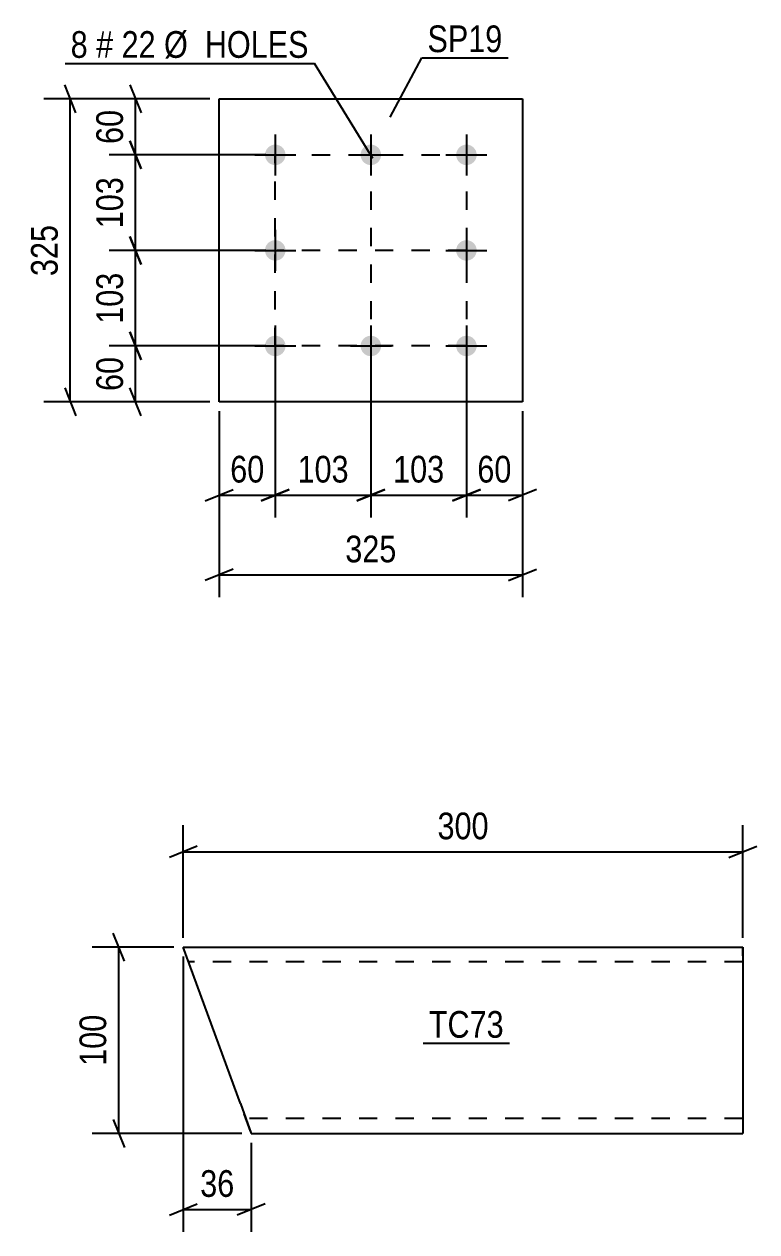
# Model space of a CAD drawing. Header units: millimetres. Extents: x 0 to 1189, y 0 to 841.
# Drawn here: x 343.9 to 422.5, y 219.9 to 349.4 of the extents above; entities that cross this region are included whole.
import ezdxf

# ---------------------------------------------------------------- set-up
doc = ezdxf.new("R2010")
doc.units = ezdxf.units.MM
doc.linetypes.add('DXK_LINE_DOT2', pattern=[3.9198, 1.9599, -1.9599])
doc.styles.add('Arial Narrow', font='ARIALN.TTF', dxfattribs={"height": 0.2})

# ---------------------------------------------------------------- blocks, each defined once
blk = doc.blocks.new('Part-761554296-30435 - 30434')
at = {"color": 2, "linetype": 'Continuous'}
for p, q in [((367.07, 233.63), (360.95, 250.43)), ((360.95, 250.43), (420.95, 250.43)), ((420.95, 250.43), (420.95, 230.43)), ((367.07, 233.63), (368.23, 230.43)), ((368.23, 230.43), (420.95, 230.43))]:
    blk.add_line(p, q, dxfattribs=at)
at = {"color": 7, "linetype": 'DXK_LINE_DOT2'}
for p, q in [((420.95, 249.49), (420.95, 250.43)), ((420.95, 248.83), (361.53, 248.83)), ((368.14, 230.68), (367.07, 233.63)), ((420.95, 232.03), (367.65, 232.03))]:
    blk.add_line(p, q, dxfattribs=at)
blk = doc.blocks.new('Bolt-761554296-25557 - 25555')
at = {"linetype": 'Continuous'}
for points in [[(370.81, 336.51, -1), (370.81, 334.31, -1)], [(381.06, 336.51, -1), (381.06, 334.31, -1)], [(391.31, 336.51, -1), (391.31, 334.31, -1)], [(370.81, 326.26, -1), (370.81, 324.06, -1)], [(391.31, 326.26, -1), (391.31, 324.06, -1)], [(370.81, 316.01, -1), (370.81, 313.81, -1)], [(381.06, 316.01, -1), (381.06, 313.81, -1)], [(391.31, 316.01, -1), (391.31, 313.81, -1)]]:
    blk.add_hatch(color=1, dxfattribs=at).paths.add_polyline_path(points)
at = {"color": 1, "linetype": 'Continuous'}
for p, q in [((370.81, 337.61), (370.81, 333.21)), ((381.06, 337.61), (381.06, 333.21)), ((391.31, 337.61), (391.31, 333.21)), ((368.61, 335.41), (373.01, 335.41)), ((378.86, 335.41), (383.26, 335.41)), ((389.11, 335.41), (393.51, 335.41)), ((370.81, 327.36), (370.81, 322.96)), ((391.31, 327.36), (391.31, 322.96)), ((368.61, 325.16), (373.01, 325.16)), ((389.11, 325.16), (393.51, 325.16)), ((370.81, 317.11), (370.81, 312.71)), ((381.06, 317.11), (381.06, 312.71)), ((391.31, 317.11), (391.31, 312.71)), ((368.61, 314.91), (373.01, 314.91)), ((378.86, 314.91), (383.26, 314.91)), ((389.11, 314.91), (393.51, 314.91))]:
    blk.add_line(p, q, dxfattribs=at)
blk = doc.blocks.new('Part-761554296-25556 - 25555')
at = {"color": 2, "linetype": 'Continuous'}
for p, q in [((364.81, 308.91), (364.81, 341.41)), ((364.81, 341.41), (397.31, 341.41)), ((397.31, 341.41), (397.31, 308.91)), ((397.31, 308.91), (364.81, 308.91))]:
    blk.add_line(p, q, dxfattribs=at)
blk = doc.blocks.new('Rectangle-761554296-29837 - 25555')
at = {"color": 1, "linetype": 'DXK_LINE_DOT2'}
blk.add_lwpolyline([(370.81, 335.41), (391.31, 335.41), (391.31, 314.91), (370.81, 314.91), (370.81, 335.41)], close=True, dxfattribs=at)
blk = doc.blocks.new('Line-761554296-29847 - 25555')
at = {"color": 1, "linetype": 'DXK_LINE_DOT2'}
blk.add_line((381.06, 335.41), (381.06, 314.91), dxfattribs=at)
blk = doc.blocks.new('Line-761554296-29854 - 25555')
at = {"color": 1, "linetype": 'DXK_LINE_DOT2'}
blk.add_line((391.31, 325.16), (371.01, 325.16), dxfattribs=at)
blk = doc.blocks.new('StraightDimension-761554296-30497 - 30434')
at = {"color": 7, "linetype": 'Continuous'}
for p, q in [((360.95, 251.43), (360.95, 263.49)), ((420.95, 251.43), (420.95, 263.49)), ((362.45, 261.24), (359.45, 260.04)), ((360.95, 260.64), (420.95, 260.64)), ((419.45, 260.04), (422.45, 261.24))]:
    blk.add_line(p, q, dxfattribs=at)
at = {"color": 0}
blk.add_wipeout([(394.29, 261.39), (394.29, 265.59), (387.61, 265.59), (387.61, 261.39)], dxfattribs=at)
at = {"color": 3, "style": 'Arial Narrow'}
blk.add_text('300', height=2.863, dxfattribs=at).set_placement((388.21, 261.99))
blk = doc.blocks.new('StraightDimension-761554296-30473 - 30434')
at = {"color": 7, "linetype": 'Continuous'}
for p, q in [((354.63, 248.93), (353.43, 251.93)), ((359.95, 250.43), (351.18, 250.43)), ((354.03, 230.43), (354.03, 250.43)), ((353.43, 231.93), (354.63, 228.93)), ((367.23, 230.43), (351.18, 230.43))]:
    blk.add_line(p, q, dxfattribs=at)
at = {"color": 0}
blk.add_wipeout([(353.28, 243.77), (349.08, 243.77), (349.08, 237.09), (353.28, 237.09)], dxfattribs=at)
at = {"color": 3, "style": 'Arial Narrow'}
blk.add_text('100', height=2.863, rotation=90.0002, dxfattribs=at).set_placement((352.68, 237.69))
blk = doc.blocks.new('StraightDimension-761554296-30449 - 30434')
at = {"color": 7, "linetype": 'Continuous'}
for p, q in [((360.95, 249.43), (360.95, 219.88)), ((368.23, 229.43), (368.23, 219.88)), ((359.45, 221.68), (362.45, 222.88)), ((369.73, 222.88), (366.73, 221.68)), ((360.95, 222.28), (368.23, 222.28))]:
    blk.add_line(p, q, dxfattribs=at)
at = {"color": 0}
blk.add_wipeout([(367.02, 223.03), (367.02, 227.23), (362.16, 227.23), (362.16, 223.03)], dxfattribs=at)
at = {"color": 3, "style": 'Arial Narrow'}
blk.add_text('36', height=2.863, dxfattribs=at).set_placement((362.76, 223.63))
blk = doc.blocks.new('StraightDimension-761554296-25882 - 25555')
at = {"color": 7, "linetype": 'Continuous'}
for p, q in [((370.81, 313.91), (370.81, 296.51)), ((364.81, 307.91), (364.81, 296.51)), ((363.31, 298.31), (366.31, 299.51)), ((372.31, 299.51), (369.31, 298.31)), ((364.81, 298.91), (370.81, 298.91))]:
    blk.add_line(p, q, dxfattribs=at)
at = {"color": 0}
blk.add_wipeout([(370.24, 299.66), (370.24, 303.86), (365.38, 303.86), (365.38, 299.66)], dxfattribs=at)
at = {"color": 3, "style": 'Arial Narrow'}
blk.add_text('60', height=2.863, dxfattribs=at).set_placement((365.98, 300.26))
blk = doc.blocks.new('StraightDimension-761554296-25880 - 25555')
at = {"color": 7, "linetype": 'Continuous'}
for p, q in [((381.06, 313.91), (381.06, 296.51)), ((391.31, 313.91), (391.31, 296.51)), ((379.56, 298.31), (382.56, 299.51)), ((392.81, 299.51), (389.81, 298.31)), ((381.06, 298.91), (391.31, 298.91))]:
    blk.add_line(p, q, dxfattribs=at)
at = {"color": 0}
blk.add_wipeout([(389.53, 299.66), (389.53, 303.86), (382.85, 303.86), (382.85, 299.66)], dxfattribs=at)
at = {"color": 3, "style": 'Arial Narrow'}
blk.add_text('103', height=2.863, dxfattribs=at).set_placement((383.45, 300.26))
blk = doc.blocks.new('StraightDimension-761554296-25859 - 25555')
at = {"color": 7, "linetype": 'Continuous'}
for p, q in [((355.23, 342.91), (356.43, 339.91)), ((363.81, 341.41), (352.98, 341.41)), ((355.83, 335.41), (355.83, 341.41)), ((356.43, 333.91), (355.23, 336.91)), ((369.81, 335.41), (352.98, 335.41))]:
    blk.add_line(p, q, dxfattribs=at)
at = {"color": 0}
blk.add_wipeout([(355.08, 340.83), (350.88, 340.83), (350.88, 335.98), (355.08, 335.98)], dxfattribs=at)
at = {"color": 3, "style": 'Arial Narrow'}
blk.add_text('60', height=2.863, rotation=90.0002, dxfattribs=at).set_placement((354.48, 336.58))
blk = doc.blocks.new('StraightDimension-761554296-25860 - 25555')
at = {"color": 7, "linetype": 'Continuous'}
for p, q in [((355.23, 336.91), (356.43, 333.91)), ((369.81, 335.41), (352.98, 335.41)), ((355.83, 325.16), (355.83, 335.41)), ((356.43, 323.66), (355.23, 326.66)), ((369.81, 325.16), (352.98, 325.16))]:
    blk.add_line(p, q, dxfattribs=at)
at = {"color": 0}
blk.add_wipeout([(355.08, 333.62), (350.88, 333.62), (350.88, 326.94), (355.08, 326.94)], dxfattribs=at)
at = {"color": 3, "style": 'Arial Narrow'}
blk.add_text('103', height=2.863, rotation=90.0002, dxfattribs=at).set_placement((354.48, 327.54))
blk = doc.blocks.new('StraightDimension-761554296-25861 - 25555')
at = {"color": 7, "linetype": 'Continuous'}
for p, q in [((355.23, 326.66), (356.43, 323.66)), ((369.81, 325.16), (352.98, 325.16)), ((355.83, 314.91), (355.83, 325.16)), ((356.43, 313.41), (355.23, 316.41)), ((369.81, 314.91), (352.98, 314.91))]:
    blk.add_line(p, q, dxfattribs=at)
at = {"color": 0}
blk.add_wipeout([(355.08, 323.37), (350.88, 323.37), (350.88, 316.69), (355.08, 316.69)], dxfattribs=at)
at = {"color": 3, "style": 'Arial Narrow'}
blk.add_text('103', height=2.863, rotation=90.0002, dxfattribs=at).set_placement((354.48, 317.29))
blk = doc.blocks.new('StraightDimension-761554296-25862 - 25555')
at = {"color": 7, "linetype": 'Continuous'}
for p, q in [((355.23, 316.41), (356.43, 313.41)), ((369.81, 314.91), (352.98, 314.91)), ((355.83, 308.91), (355.83, 314.91)), ((356.43, 307.41), (355.23, 310.41)), ((363.81, 308.91), (352.98, 308.91))]:
    blk.add_line(p, q, dxfattribs=at)
at = {"color": 0}
blk.add_wipeout([(355.08, 314.33), (350.88, 314.33), (350.88, 309.48), (355.08, 309.48)], dxfattribs=at)
at = {"color": 3, "style": 'Arial Narrow'}
blk.add_text('60', height=2.863, rotation=90.0002, dxfattribs=at).set_placement((354.48, 310.08))
blk = doc.blocks.new('StraightDimension-761554296-25875 - 25555')
at = {"color": 7, "linetype": 'Continuous'}
for p, q in [((349.43, 339.91), (348.23, 342.91)), ((363.81, 341.41), (345.98, 341.41)), ((348.83, 308.91), (348.83, 341.41)), ((348.23, 310.41), (349.43, 307.41)), ((363.81, 308.91), (345.98, 308.91))]:
    blk.add_line(p, q, dxfattribs=at)
at = {"color": 0}
blk.add_wipeout([(348.08, 328.5), (343.88, 328.5), (343.88, 321.81), (348.08, 321.81)], dxfattribs=at)
at = {"color": 3, "style": 'Arial Narrow'}
blk.add_text('325', height=2.863, rotation=90.0002, dxfattribs=at).set_placement((347.48, 322.41))
blk = doc.blocks.new('StraightDimension-761554296-25879 - 25555')
at = {"color": 7, "linetype": 'Continuous'}
for p, q in [((391.31, 313.91), (391.31, 296.51)), ((397.31, 307.91), (397.31, 296.51)), ((389.81, 298.31), (392.81, 299.51)), ((398.81, 299.51), (395.81, 298.31)), ((391.31, 298.91), (397.31, 298.91))]:
    blk.add_line(p, q, dxfattribs=at)
at = {"color": 0}
blk.add_wipeout([(396.74, 299.66), (396.74, 303.86), (391.88, 303.86), (391.88, 299.66)], dxfattribs=at)
at = {"color": 3, "style": 'Arial Narrow'}
blk.add_text('60', height=2.863, dxfattribs=at).set_placement((392.48, 300.26))
blk = doc.blocks.new('StraightDimension-761554296-25881 - 25555')
at = {"color": 7, "linetype": 'Continuous'}
for p, q in [((370.81, 313.91), (370.81, 296.51)), ((381.06, 313.91), (381.06, 296.51)), ((369.31, 298.31), (372.31, 299.51)), ((382.56, 299.51), (379.56, 298.31)), ((370.81, 298.91), (381.06, 298.91))]:
    blk.add_line(p, q, dxfattribs=at)
at = {"color": 0}
blk.add_wipeout([(379.28, 299.66), (379.28, 303.86), (372.6, 303.86), (372.6, 299.66)], dxfattribs=at)
at = {"color": 3, "style": 'Arial Narrow'}
blk.add_text('103', height=2.863, dxfattribs=at).set_placement((373.2, 300.26))
blk = doc.blocks.new('StraightDimension-761554296-25895 - 25555')
at = {"color": 7, "linetype": 'Continuous'}
for p, q in [((364.81, 307.91), (364.81, 287.95)), ((397.31, 307.91), (397.31, 287.95)), ((366.31, 290.95), (363.31, 289.75)), ((364.81, 290.35), (397.31, 290.35)), ((395.81, 289.75), (398.81, 290.95))]:
    blk.add_line(p, q, dxfattribs=at)
at = {"color": 0}
blk.add_wipeout([(384.4, 291.1), (384.4, 295.3), (377.72, 295.3), (377.72, 291.1)], dxfattribs=at)
at = {"color": 3, "style": 'Arial Narrow'}
blk.add_text('325', height=2.863, dxfattribs=at).set_placement((378.32, 291.7))
blk = doc.blocks.new('Mark-761554296-30513 - 30434')
at = {"color": 0}
blk.add_wipeout([(395.32, 240.7), (395.32, 243.7), (387.28, 243.7), (387.28, 240.7)], dxfattribs=at)
blk.add_wipeout([(395.32, 240.7), (395.32, 243.7), (387.28, 243.7), (387.28, 240.7)], dxfattribs=at)
at = {"color": 30, "linetype": 'Continuous'}
blk.add_line((386.68, 240.1), (395.92, 240.1), dxfattribs=at)
at = {"color": 3, "style": 'Arial Narrow'}
blk.add_text('TC73', height=2.863, dxfattribs=at).set_placement((387.28, 240.7))
blk = doc.blocks.new('Mark-761554296-26074 - 25555')
at = {"color": 0}
blk.add_wipeout([(395.17, 346.43), (395.17, 349.43), (387.13, 349.43), (387.13, 346.43)], dxfattribs=at)
blk.add_wipeout([(395.17, 346.43), (395.17, 349.43), (387.13, 349.43), (387.13, 346.43)], dxfattribs=at)
at = {"color": 30, "linetype": 'Continuous'}
for p, q in [((383.13, 339.46), (386.53, 345.83)), ((386.53, 345.83), (395.77, 345.83))]:
    blk.add_line(p, q, dxfattribs=at)
at = {"color": 3, "style": 'Arial Narrow'}
blk.add_text('SP19', height=2.863, dxfattribs=at).set_placement((387.13, 346.43))
blk = doc.blocks.new('Mark-761554296-26077 - 25555')
at = {"color": 0}
for points in [[(350.7, 345.82), (350.7, 348.82), (348.87, 348.82), (348.87, 345.82)], [(353.43, 345.82), (353.43, 348.82), (351.6, 348.82), (351.6, 345.82)], [(357.98, 345.82), (357.98, 348.82), (354.33, 348.82), (354.33, 345.82)], [(374.41, 345.82), (374.41, 348.82), (358.88, 348.82), (358.88, 345.82)]]:
    blk.add_wipeout(points, dxfattribs=at)
for points in [[(350.7, 345.82), (350.7, 348.82), (348.87, 348.82), (348.87, 345.82)], [(353.43, 345.82), (353.43, 348.82), (351.6, 348.82), (351.6, 345.82)], [(357.98, 345.82), (357.98, 348.82), (354.33, 348.82), (354.33, 345.82)], [(374.41, 345.82), (374.41, 348.82), (358.88, 348.82), (358.88, 345.82)]]:
    blk.add_wipeout(points, dxfattribs=at)
at = {"color": 7, "linetype": 'Continuous'}
for p in [(348.27, 345.22), (381.29, 335.01)]:
    blk.add_line(p, (375.01, 345.22), dxfattribs=at)
at = {"color": 3, "style": 'Arial Narrow'}
for s, height, p in [('8', 2.86, (348.87, 345.82)), ('#', 2.86, (351.6, 345.82)), ('22', 2.863, (354.33, 345.82)), ('Ø  HOLES', 2.863, (358.88, 345.82))]:
    blk.add_text(s, height=height, dxfattribs=at).set_placement(p)

msp = doc.modelspace()

# ---------------------------------------------------------------- block references
for name in ['Part-761554296-25556 - 25555', 'Bolt-761554296-25557 - 25555', 'Rectangle-761554296-29837 - 25555', 'Line-761554296-29847 - 25555', 'Line-761554296-29854 - 25555', 'StraightDimension-761554296-30497 - 30434', 'Part-761554296-30435 - 30434']:
    msp.add_blockref(name, (0, 0))

# ---------------------------------------------------------------- next in the draw order: block references
for name in ['Mark-761554296-26074 - 25555', 'StraightDimension-761554296-25859 - 25555', 'StraightDimension-761554296-25882 - 25555', 'StraightDimension-761554296-25880 - 25555', 'StraightDimension-761554296-30473 - 30434', 'Mark-761554296-30513 - 30434']:
    msp.add_blockref(name, (0, 0))

# ---------------------------------------------------------------- next in the draw order: block references
for name in ['StraightDimension-761554296-25860 - 25555', 'StraightDimension-761554296-25879 - 25555', 'StraightDimension-761554296-30449 - 30434']:
    msp.add_blockref(name, (0, 0))

# ---------------------------------------------------------------- next in the draw order: block references
msp.add_blockref('StraightDimension-761554296-25861 - 25555', (0, 0))

# ---------------------------------------------------------------- next in the draw order: block references
msp.add_blockref('StraightDimension-761554296-25862 - 25555', (0, 0))

# ---------------------------------------------------------------- next in the draw order: block references
for name in ['StraightDimension-761554296-25875 - 25555', 'StraightDimension-761554296-25881 - 25555']:
    msp.add_blockref(name, (0, 0))

# ---------------------------------------------------------------- next in the draw order: block references
for name in ['Mark-761554296-26077 - 25555', 'StraightDimension-761554296-25895 - 25555']:
    msp.add_blockref(name, (0, 0))

doc.saveas('drawing.dxf')
